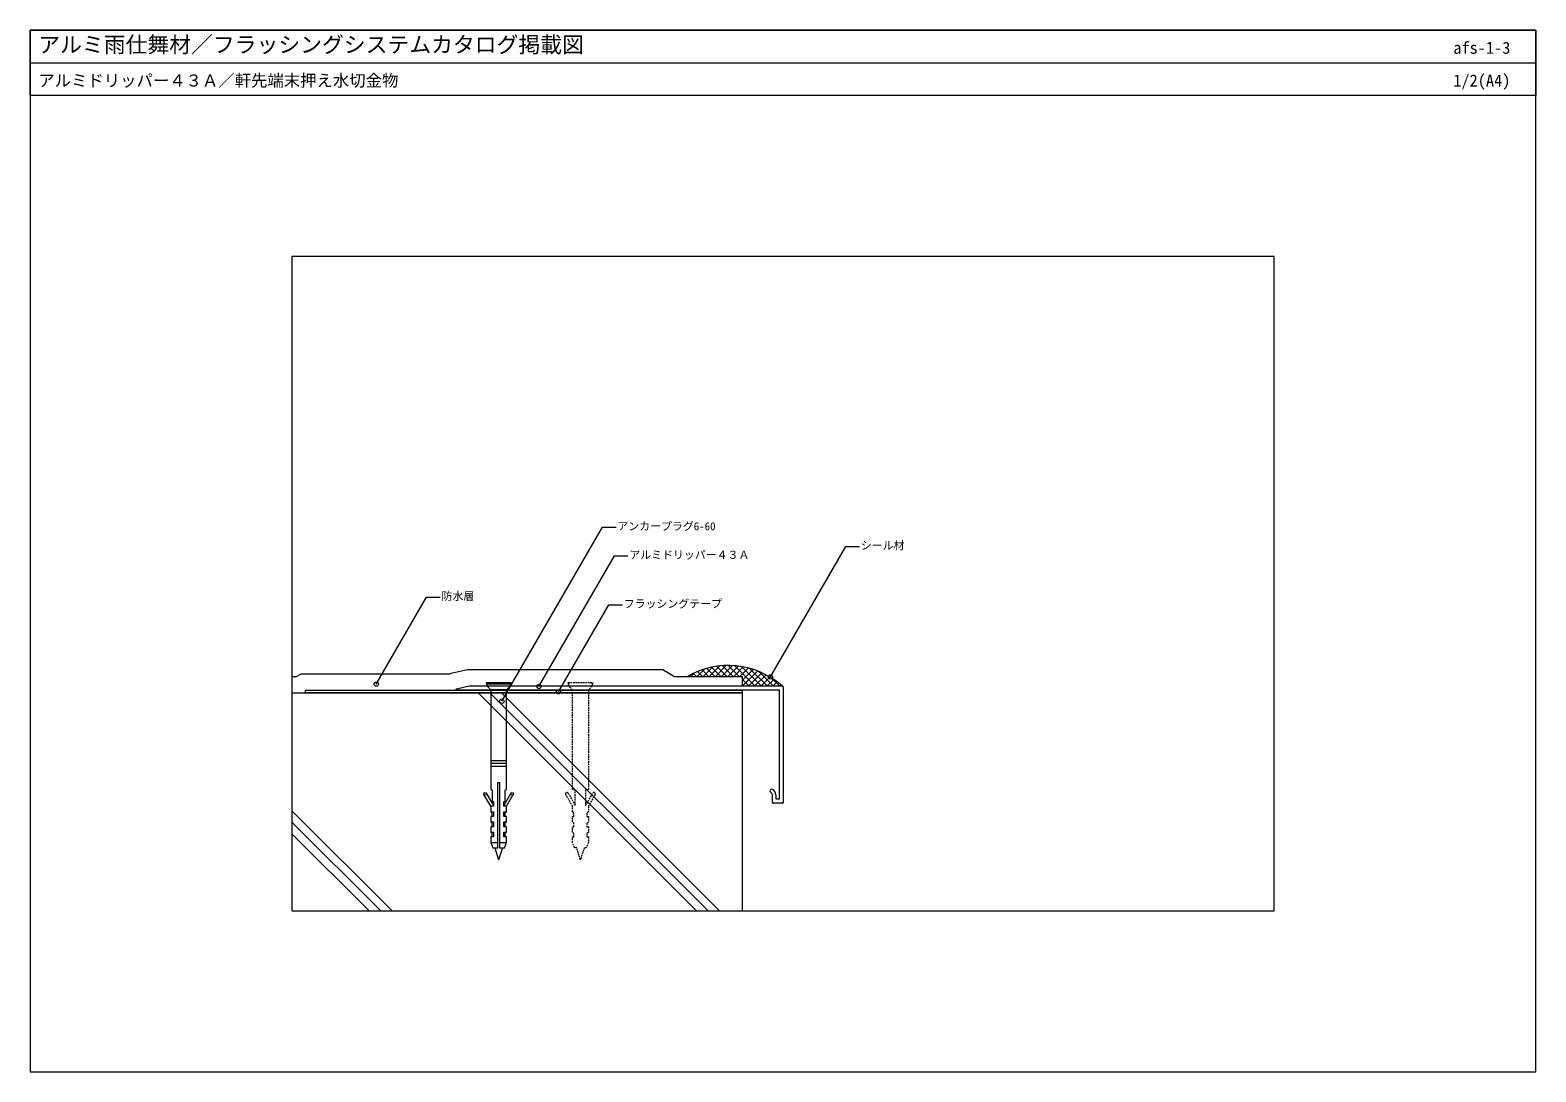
# Model space of a CAD drawing. Units: millimetres, scale not verified. Extents: x -276 to 276, y -191 to 191.
import ezdxf
from ezdxf.enums import TextEntityAlignment as Align

# ---------------------------------------------------------------- set-up
doc = ezdxf.new("R2010")
doc.units = ezdxf.units.MM
doc.header["$LTSCALE"] = 0.5
doc.linetypes.add('DASHED1', pattern=[1.8, 1.2, -0.6])
for name, color, linetype, lineweight in [('0-0_0', 7, 'Continuous', 18), ('0-1_WAKU', 7, 'Continuous', 18), ('0-3_KUTAI', 3, 'Continuous', 18), ('0-4_BOUSUI', 1, 'Continuous', 18), ('0-5_MOJI', 7, 'Continuous', 18), ('0-6_HATCH', 9, 'Continuous', 18), ('0-7_KANAMONO_SCREW', 4, 'Continuous', 18), ('0-8_KANAMONO_1', 5, 'Continuous', 18)]:
    doc.layers.add(name, color=color, linetype=linetype, lineweight=lineweight)
doc.styles.add('ＭＳ ゴシック', font='')
doc.styles.get('ＭＳ ゴシック').set_extended_font_data('MS Gothic')

msp = doc.modelspace()

# ---------------------------------------------------------------- linework, layer by layer
at = {"layer": '0-0_0'}
msp.add_line((-275.9599, 179.0225), (276.0401, 179.0225), dxfattribs=at)
msp.add_lwpolyline([(-179.9599, -131.9775), (180.0401, -131.9775), (180.0401, 108.0225), (-179.9599, 108.0225)], close=True, dxfattribs=at)
at = {"layer": '0-1_WAKU'}
for points in [[(276.0401, 167.0225), (-275.9599, 167.0225), (-275.9599, 191.0225), (276.0401, 191.0225)], [(-275.9599, -190.9775), (276.0401, -190.9775), (276.0401, 191.0225), (-275.9599, 191.0225)]]:
    msp.add_lwpolyline(points, close=True, dxfattribs=at)
at = {"layer": '0-3_KUTAI'}
msp.add_lwpolyline([(-179.9599, -51.9775), (-14.9599, -51.9775), (-14.9599, -131.9775)], dxfattribs=at)
at = {"layer": '0-4_BOUSUI'}
msp.add_line((-14.9599, -45.9775), (-14.9599, -49.4775), dxfattribs=at)
msp.add_lwpolyline([(-179.9599, -45.9775), (-178.2996, -45.9775), (-176.5676, -44.9775), (-122.152, -44.9775), (-121.0996, -44.6955), (-115.6185, -43.4775), (-44.0221, -43.4775), (-39.6919, -45.9775), (-14.9599, -45.9775)], dxfattribs=at)
msp.add_lwpolyline([(-14.9599, -51.9775), (-174.9599, -51.9775), (-174.9599, -50.9775), (-14.9599, -50.9775)], close=True, dxfattribs=at)
msp.add_arc((-20.0405, -71.8255), 29.8447, 48.4874, 119.99333, dxfattribs=at)
at = {"layer": '0-5_MOJI'}
for p, q in [((-103.0339, -55.0878), (-66.1762, 8.7516)), ((-66.1762, 8.7516), (-61.1762, 8.7516)), ((-4.5882, -46.1684), (23.0551, 1.7112)), ((23.0551, 1.7112), (28.0551, 1.7112)), ((-89.4294, -49.6205), (-61.7861, -1.7409)), ((-61.7861, -1.7409), (-56.7861, -1.7409)), ((-149.0808, -48.7825), (-130.652, -16.8628)), ((-130.652, -16.8628), (-125.652, -16.8628)), ((-82.2778, -51.5977), (-63.849, -19.678)), ((-63.849, -19.678), (-58.849, -19.678))]:
    msp.add_line(p, q, dxfattribs=at)
for centre in [(-149.0808, -48.7825), (-89.4294, -49.6205), (-4.5882, -46.1684), (-103.0339, -55.0878), (-82.2778, -51.5977)]:
    msp.add_circle(centre, 0.8, dxfattribs=at)
at = {"layer": '0-6_HATCH'}
for p, q in [((-31.4599, -45.9775), (-28.7677, -43.2853)), ((-27.2346, -45.9775), (-29.6439, -43.5681)), ((-29.2148, -45.9775), (-25.774, -42.5367)), ((-24.9895, -45.9775), (-27.9257, -43.0413)), ((-26.9697, -45.9775), (-23.1338, -42.1415)), ((-22.7444, -45.9775), (-26.1162, -42.6058)), ((-24.7247, -45.9775), (-20.7361, -41.9889)), ((-20.4994, -45.9775), (-24.2042, -42.2727)), ((-22.4796, -45.9775), (-18.5216, -42.0195)), ((-18.2543, -45.9775), (-22.1746, -42.0572)), ((-20.2346, -45.9775), (-16.4541, -42.1971)), ((-16.0092, -45.9775), (-20.0059, -41.9808)), ((-17.9895, -45.9775), (-14.5097, -42.4977)), ((-10.2642, -49.4775), (-17.6663, -42.0754)), ((-15.7444, -45.9775), (-12.6717, -42.9048)), ((-8.0191, -49.4775), (-15.1049, -42.3917)), ((-14.9599, -47.438), (-10.9279, -43.406)), ((-14.7543, -49.4775), (-9.2692, -43.9923)), ((-5.774, -49.4775), (-12.2308, -43.0207)), ((-3.529, -49.4775), (-8.8471, -44.1594)), ((-33.9697, -45.9775), (-34.3256, -45.6216)), ((-33.7049, -45.9775), (-32.3775, -44.65)), ((-31.7247, -45.9775), (-32.8382, -44.8639)), ((-29.4796, -45.9775), (-31.2793, -44.1778)), ((-12.5092, -49.4775), (-14.9599, -47.0268)), ((-14.7543, -49.4775), (-14.9599, -49.2719)), ((-12.5092, -49.4775), (-7.6886, -44.6568)), ((-10.2642, -49.4775), (-6.1808, -45.3942)), ((-8.0191, -49.4775), (-4.7418, -46.2002)), ((-5.774, -49.4775), (-3.3683, -47.0718)), ((-1.2839, -49.4775), (-4.2795, -46.4819)), ((-3.529, -49.4775), (-2.0581, -48.0066)), ((-1.2839, -49.4775), (-0.8094, -49.0029)), ((-111.6933, -51.9775), (-31.6933, -131.9775)), ((-107.4506, -51.9775), (-27.4506, -131.9775)), ((-103.208, -51.9775), (-23.208, -131.9775)), ((-179.9599, -95.2256), (-143.208, -131.9775)), ((-179.9599, -99.4683), (-147.4506, -131.9775)), ((-179.9599, -103.7109), (-151.6933, -131.9775))]:
    msp.add_line(p, q, dxfattribs=at)
at = {"layer": '0-7_KANAMONO_SCREW'}
for p, q in [((-108.712, -48.4707), (-108.712, -48.1707)), ((-108.712, -48.1707), (-99.712, -48.1707)), ((-108.3634, -48.8192), (-108.712, -48.4707)), ((-108.712, -48.4707), (-99.712, -48.4707)), ((-108.562, -49.4692), (-99.862, -49.4692)), ((-100.0605, -48.8192), (-99.712, -48.4707)), ((-99.712, -48.4707), (-99.712, -48.1707)), ((-101.312, -50.9192), (-107.112, -50.9192)), ((-107.112, -76.8192), (-101.312, -76.8192)), ((-107.112, -77.8192), (-101.312, -77.8192)), ((-107.112, -78.8192), (-101.312, -78.8192)), ((-107.112, -93.5692), (-109.5946, -89.2692)), ((-108.7285, -88.7692), (-106.112, -93.3013)), ((-99.6954, -88.7692), (-102.312, -93.3013)), ((-101.312, -93.5692), (-98.8293, -89.2692)), ((-107.112, -95.5692), (-106.612, -96.0692)), ((-107.112, -99.3192), (-106.612, -99.8192)), ((-106.612, -97.3192), (-106.612, -95.5692)), ((-106.612, -101.0692), (-106.612, -99.3192)), ((-101.812, -97.3192), (-101.812, -95.5692)), ((-101.312, -95.5692), (-101.812, -96.0692)), ((-101.812, -101.0692), (-101.812, -99.3192)), ((-101.312, -99.3192), (-101.812, -99.8192)), ((-107.112, -103.0692), (-106.612, -103.5692)), ((-106.612, -104.8192), (-106.612, -103.0692)), ((-101.812, -104.8192), (-101.812, -103.0692)), ((-101.312, -103.0692), (-101.812, -103.5692)), ((-107.112, -106.8192), (-104.512, -106.8192)), ((-105.584, -108.8192), (-104.212, -113.1707)), ((-102.8399, -108.8192), (-104.212, -113.1707)), ((-103.912, -106.8192), (-101.312, -106.8192))]:
    msp.add_line(p, q, dxfattribs=at)
for points in [[(-103.912, -84.8192), (-103.912, -108.8192), (-102.062, -108.8192), (-101.312, -106.8192), (-101.312, -104.8192), (-102.312, -104.8192), (-102.312, -103.0692), (-101.312, -103.0692), (-101.312, -101.0692), (-102.312, -101.0692), (-102.312, -99.3192), (-101.312, -99.3192), (-101.312, -97.3192), (-102.312, -97.3192), (-102.312, -95.5692), (-101.312, -95.5692), (-101.312, -93.5692), (-102.312, -93.5692), (-102.312, -91.8192), (-101.812, -91.8192), (-101.812, -87.5192), (-101.312, -87.4192), (-101.312, -50.9192), (-99.862, -49.4692), (-99.862, -48.8192), (-108.562, -48.8192), (-108.562, -49.4692), (-107.112, -50.9192), (-107.112, -87.4192), (-106.612, -87.5192), (-106.612, -91.8192), (-106.112, -91.8192), (-106.112, -93.5692), (-107.112, -93.5692), (-107.112, -95.5692), (-106.112, -95.5692), (-106.112, -97.3192), (-107.112, -97.3192), (-107.112, -99.3192), (-106.112, -99.3192)], [(-106.112, -99.3192), (-106.112, -101.0692), (-107.112, -101.0692), (-107.112, -103.0692), (-106.112, -103.0692), (-106.112, -104.8192), (-107.112, -104.8192), (-107.112, -106.8192), (-106.362, -108.8192), (-104.512, -108.8192), (-104.512, -84.8192), (-103.912, -84.8192)]]:
    msp.add_lwpolyline(points, dxfattribs=at)
at = {"layer": '0-7_KANAMONO_SCREW', "linetype": 'DASHED1'}
for points in [[(-78.7285, -88.7692), (-76.112, -93.3013), (-76.112, -87.6192), (-77.112, -87.4192), (-77.112, -50.9192), (-78.562, -49.4692), (-78.562, -48.8192), (-78.3634, -48.8192), (-78.712, -48.4707), (-78.712, -48.1707), (-69.712, -48.1707), (-69.712, -48.4707), (-70.0605, -48.8192), (-69.862, -48.8192), (-69.862, -49.4692), (-71.312, -50.9192), (-71.312, -87.4192), (-72.312, -87.6192), (-72.312, -93.3013), (-69.6954, -88.7692)], [(-74.212, -113.1707), (-75.584, -108.8192), (-76.362, -108.8192), (-77.112, -106.8192), (-77.112, -104.8192), (-76.612, -104.8192), (-76.612, -103.5692), (-77.112, -103.0692), (-77.112, -101.0692), (-76.612, -101.0692), (-76.612, -99.8192), (-77.112, -99.3192), (-77.112, -97.3192), (-76.612, -97.3192), (-76.612, -96.0692), (-77.112, -95.5692), (-77.112, -93.5692), (-79.5946, -89.2692)], [(-68.8293, -89.2692), (-71.312, -93.5692), (-71.312, -95.5692), (-71.812, -96.0692), (-71.812, -97.3192), (-71.312, -97.3192), (-71.312, -99.3192), (-71.812, -99.8192), (-71.812, -101.0692), (-71.312, -101.0692), (-71.312, -103.0692), (-71.812, -103.5692), (-71.812, -104.8192), (-71.312, -104.8192), (-71.312, -106.8192), (-72.062, -108.8192), (-72.8399, -108.8192), (-74.212, -113.1707)]]:
    msp.add_lwpolyline(points, dxfattribs=at)
at = {"layer": '0-7_KANAMONO_SCREW'}
for centre in [(-109.1615, -89.0192), (-99.2624, -89.0192)]:
    msp.add_circle(centre, 0.5, dxfattribs=at)
at = {"layer": '0-7_KANAMONO_SCREW', "linetype": 'DASHED1'}
for centre, start, end in [((-79.1615, -89.0192), 30, 210), ((-69.2624, -89.0192), 330, 150)]:
    msp.add_arc(centre, 0.5, start, end, dxfattribs=at)
at = {"layer": '0-8_KANAMONO_1'}
for p, q in [((0.0401, -49.7775), (0.0401, -92.1775)), ((-3.8599, -92.1775), (-3.8599, -89.3775)), ((-0.2599, -92.4775), (-3.5599, -92.4775))]:
    msp.add_line(p, q, dxfattribs=at)
for points in [[(-119.6716, -50.5245), (-114.9599, -49.4775), (-0.2599, -49.4775)], [(-2.5599, -89.3775), (-2.5599, -90.8775), (-1.2599, -90.8775), (-1.2599, -50.9775), (-119.9599, -50.9775)]]:
    msp.add_lwpolyline(points, dxfattribs=at)
for centre, radius, start, end in [((-0.2599, -49.7775), 0.3, 360, 90), ((-119.4599, -50.9775), 0.5, 115.05762, 180), ((-4.1099, -87.9704), 0.65, 65.20614, 180), ((-4.1099, -87.9704), 0.65, 180, 245.20614), ((-4.7599, -89.3775), 2.2, 0, 65.20614), ((-4.7599, -89.3775), 0.9, 0, 65.20614), ((-3.5599, -92.1775), 0.3, 180, 270), ((-0.2599, -92.1775), 0.3, 270, 0)]:
    msp.add_arc(centre, radius, start, end, dxfattribs=at)

# ---------------------------------------------------------------- texts
at = {"layer": '0-1_WAKU', "style": 'ＭＳ ゴシック'}
for s, height, p in [('アルミ雨仕舞材／フラッシングシステムカタログ掲載図', 5.865, (-272.9599, 181.0225)), ('afs-1-3', 4.399, (245.7508, 181.0225)), ('アルミドリッパー４３Ａ／軒先端末押え水切金物', 4.399, (-272.9599, 169.0225)), ('1/2(A4)', 4.399, (245.7508, 169.0225))]:
    msp.add_text(s, height=height, dxfattribs=at).set_placement(p, align=Align.BOTTOM_LEFT)
at = {"layer": '0-5_MOJI', "style": 'ＭＳ ゴシック'}
for s, p in [('アンカープラグ6-60', (-60.6762, 6.7516)), ('アルミドリッパー４３Ａ', (-56.2861, -3.7409)), ('シール材', (28.5551, -0.2888)), ('防水層', (-125.152, -18.8628)), ('フラッシングテープ', (-58.349, -21.678))]:
    msp.add_text(s, height=2.933, dxfattribs=at).set_placement(p, align=Align.BOTTOM_LEFT)

doc.saveas('drawing.dxf')
